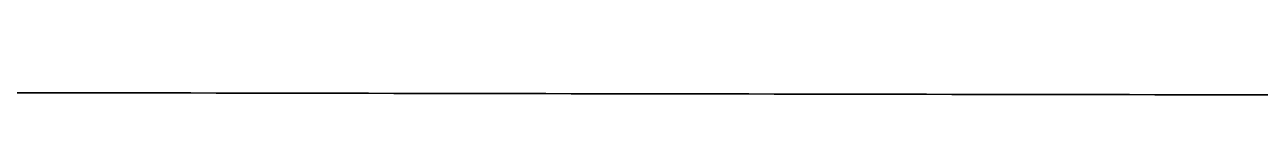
# Model space of a CAD drawing. Header units: metres. Extents: x -354 to -91, y 3 to 562.
# Drawn here: x -267.315 to -266.699, y 527.174 to 527.192 of the extents above; entities that cross this region are included whole.
import ezdxf

# ---------------------------------------------------------------- set-up
doc = ezdxf.new("R2010")
doc.units = ezdxf.units.M
doc.layers.add('A-GENM', color=7, linetype='Continuous', lineweight=25)

# ---------------------------------------------------------------- blocks, each defined once
blk = doc.blocks.new('Top of Pavement - RL A - Top of Pavement - RL A-68818558-DRG-2873034 - CONSTRUCTION SEQUENCE STAGE A8')
at = {"layer": 'A-GENM', "color": 253, "true_color": 0xa3a3a3}
blk.add_open_spline([(114.39487, 45.839), (114.40957, 45.78331), (114.45866, 45.59723), (114.54216, 45.28077), (114.64537, 44.88962), (114.74858, 44.49848), (114.85179, 44.10733), (114.955, 43.71618), (115.05821, 43.32504), (115.16141, 42.93389), (115.26462, 42.54274), (115.40224, 42.0212), (115.53985, 41.49965), (115.67747, 40.97811), (115.78068, 40.58695), (115.88389, 40.19579), (115.9871, 39.80463), (116.09031, 39.41347), (116.19353, 39.02231), (116.29674, 38.63115), (116.39995, 38.23999), (116.50316, 37.84883), (116.60637, 37.45766), (116.70959, 37.0665), (116.8128, 36.67533), (116.90797, 36.31463), (116.96874, 36.08432), (116.99511, 35.98441)], degree=3, knots=[0.33120906, 0.33120906, 0.33120906, 0.33120906, 0.33240223, 0.33519553, 0.33798883, 0.34078212, 0.34357542, 0.34636872, 0.34916201, 0.35195531, 0.3547486, 0.3575419, 0.36312849, 0.36592179, 0.36871508, 0.37150838, 0.37430168, 0.37709497, 0.37988827, 0.38268156, 0.38547486, 0.38826816, 0.39106145, 0.39385475, 0.39664804, 0.39944134, 0.40158182, 0.40158182, 0.40158182, 0.40158182], dxfattribs=at)
for points in [[(116.60637, 37.45766), (116.57197, 37.58805), (116.53756, 37.71844), (116.50316, 37.84883)], [(116.70959, 37.0665), (116.67518, 37.19689), (116.64078, 37.32727), (116.60637, 37.45766)], [(116.8128, 36.67533), (116.7784, 36.80572), (116.74399, 36.93611), (116.70959, 37.0665)]]:
    blk.add_open_spline(points, degree=3, dxfattribs=at)
blk = doc.blocks.new('T2DPAA-T2D-C3S-RS-M3D-100334_rvt-1-DRG-2873034 - CONSTRUCTION SEQUENCE STAGE A8')
at = {"layer": 'A-GENM', "color": 253, "lineweight": 25, "true_color": 0xa3a3a3, "rotation": 75.11694444444437}
blk.add_blockref('Top of Pavement - RL A - Top of Pavement - RL A-68818558-DRG-2873034 - CONSTRUCTION SEQUENCE STAGE A8', (-1134.0578, 404.8616), dxfattribs=at)

msp = doc.modelspace()

# ---------------------------------------------------------------- block references
at = {"lineweight": 5}
msp.add_blockref('T2DPAA-T2D-C3S-RS-M3D-100334_rvt-1-DRG-2873034 - CONSTRUCTION SEQUENCE STAGE A8', (873.15239, 0), dxfattribs=at)

doc.saveas('drawing.dxf')
